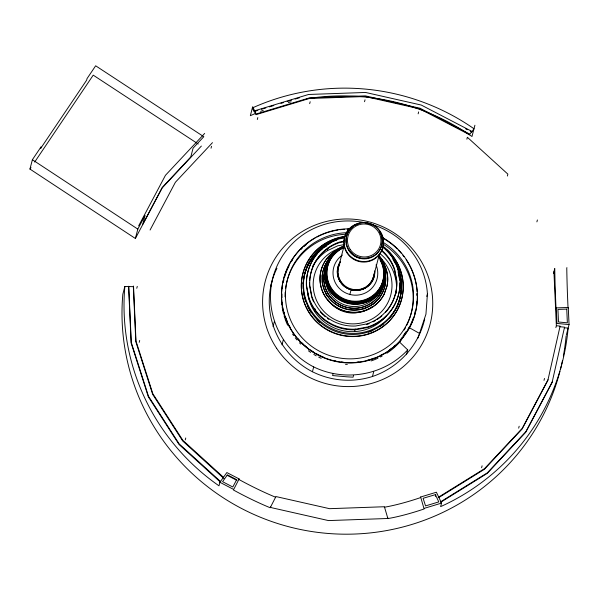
<?xml version="1.0" encoding="UTF-8"?>
<svg xmlns="http://www.w3.org/2000/svg" width="599" height="599" viewBox="0 0 599 599"><rect width="100%" height="100%" fill="white"/><g stroke="black" fill="none" stroke-linecap="round" stroke-linejoin="round"><path stroke-width="0.9" d="M417.967 338.076L425.941 314.198L427.424 294.042A78.716 77.376 14.6 0 0 401.15 240.491C374.809 217.692 335.238 214.412 305.662 232.921A78.716 77.376 14.6 0 0 271.901 281.717C262.167 317.043 280.047 355.147 312.431 371.739A78.716 77.376 14.6 0 0 372.458 376.494C398.38 367.771 418.626 345.75 424.691 319.027M271.901 281.717C265.185 316.002 282.795 350.969 313.689 366.917C344.889 382.207 383.981 375.453 407.709 349.898L399.496 342.007L410.135 326.552A67.994 66.833 14.6 0 0 417.263 293.6M29.95 169.068L32.383 159.716L41.024 146.897L40.605 148.5L86.623 80.191L87.042 78.589L95.66 65.793L203.81 136.707L193.073 148.178L190.767 157.005L162.299 187.412L142.787 224.228L145.085 215.4L137.815 229.118L135.374 238.477L29.95 169.068L30.998 167.518M223.554 477.366L182.882 440.355L152.82 393.693L135.988 341.048L133.517 286.03L133.352 286.674L124.854 286.479L122.832 294.229A222.716 218.912 14.6 0 0 307.025 530.751A222.716 218.912 14.6 0 0 559.945 371.38M136.774 288.291L137.268 286.382M139.2 342.351L139.694 340.434M211.028 148.208L211.522 146.298M257.323 119.508L257.817 117.591M185.263 439.906L185.765 437.989M309.676 103.649L310.177 101.733M275.75 497.275L274.185 496.631A73.033 13.088 27.9 0 1 238.979 479.514L239.128 478.93L226.864 472.551L219.908 482.292L218.987 485.826A222.716 218.912 14.6 0 1 124.854 286.479M273.047 326.59L274.297 321.768M239.128 478.93L233.423 489.989A73.033 13.088 27.9 0 0 268.637 507.106L270.194 507.75L275.937 496.556L329.547 508.678L384.401 506.739L387.897 518.569A46.677 7.293 -17.7 0 0 424.107 508.963L420.64 497.005L436.409 492.228L441.545 503.108L440.624 506.634A222.716 218.912 14.6 0 0 568.129 328.11L564.393 327.758M282.002 344.859L283.26 340.03M364.529 101.71L365.031 99.793M312.805 266.046A44.73 43.967 14.6 0 1 327.331 250.689L328.012 248.098M314.61 311.547L315.284 308.957M338.293 268.097L344.515 244.19M312.431 371.739L313.689 366.917M333.081 373.701L332.602 375.551L346.903 376.816L353.073 377.175L353.56 375.326M354.548 331.599L355.222 329.008M373.806 275.592L379.571 253.452M418.147 113.832L418.641 111.916M331.651 253.759A33.903 33.327 14.6 0 0 333.029 305.325A33.903 33.327 14.6 0 0 384.094 294.364L387.066 285.88A33.903 33.327 14.6 0 0 381.166 259.337M372.458 376.494L373.716 371.672M386.812 353.275A67.545 66.392 14.6 0 0 399.361 342.523L399.496 342.007M406.451 354.72L407.709 349.898M466.861 139.185L467.362 137.268L507.862 174.122L507.368 176.039M426.795 296.46L427.424 294.042M470.29 131.226L471.713 131.967L471.862 131.383L421.254 105.05L365.57 92.456L308.59 94.47L254.201 110.942L255.96 114.664L309.309 98.498L365.21 96.529L419.839 108.883L469.481 134.715L469.653 134.064L420.004 108.232L365.375 95.885L309.481 97.854L256.125 114.012L252.681 106.712L250.345 115.697A222.716 218.912 14.6 0 1 255.436 113.473M474.917 125.228L471.982 136.512A222.716 218.912 14.6 0 0 306.621 98.775M420.64 497.005L420.476 497.627A46.677 7.293 -17.7 0 1 384.273 507.241M435.308 496.436L435.81 494.527L423.111 498.293L425.552 505.915L438.805 501.902L435.353 494.587M536.891 221.885L537.393 219.968M481.603 467.737L482.105 465.82M553.431 273.593L554.756 268.532A66.526 3.557 88 0 0 556.044 308.725L556.261 307.886L568.279 307.467L569.05 324.576L566.34 334.998M518.674 428.143L519.176 426.226M566.909 267.611L566.774 268.105A66.526 3.557 88 0 0 568.024 307.474M555.857 327.653L556.359 325.736L553.933 271.684M544.004 380.365L544.506 378.448M568.069 308.298L568.279 307.467M349.794 294.633L351.261 289.25M384.094 294.364L386.991 286.157A33.903 33.327 14.6 0 0 386.228 269.737M138.661 225.845L165.451 175.305L204.663 133.427M135.374 238.477L162.164 187.936L201.376 146.059M150.072 230.023L175.402 182.246L212.473 142.652M548.025 379.736L522.246 428.375L484.516 468.665L438.183 497.395M552.218 381.982L525.885 431.669L487.331 472.843L440.774 501.707M34.66 162.082L93.219 75.145L198.262 144.022M400.379 339.88L401.936 337.626M402.977 336.121L406.1 331.614M408.174 328.604L409.738 326.35L410.135 326.552M399.361 342.523L409.244 328.245L409.738 326.35L410.105 326.597M469.481 134.715L471.862 131.383M471.713 131.967L473.996 128.763A222.716 218.912 14.6 0 0 252.359 107.947L254.051 111.526L257.855 110.373M371.68 306.943L370.317 308.096L363.031 311.562L355.087 313.037A30.654 30.13 14.6 0 1 327.488 299.23M438.805 497.552L484.344 469.316L522.081 429.019L547.86 380.387L560.095 326.088L556.359 325.736M440.617 502.299L487.182 473.427L525.727 432.261L552.068 382.574L564.55 327.166L559.923 326.732M327.331 250.689L337.829 245.762L344.874 244.489M261.404 109.295L265.844 107.955M269.393 106.877L273.825 105.536M280.931 103.387L283.589 102.579M287.138 101.501L291.578 100.16M295.127 99.082L299.56 97.742M388.025 518.075L386.52 518.532L328.499 520.583L271.789 507.757L270.381 507.031M424.264 508.341L441.545 503.108M344.747 237.863L338.742 238.979A47.523 46.715 14.6 0 0 306.576 285.498L308.814 297.374M344.043 241.187L339.738 241.989A44.266 43.51 14.6 0 0 309.78 285.326L311.862 296.385A43.18 42.447 14.6 0 0 355.656 325.998L366.843 323.902A44.266 43.51 14.6 0 0 396.8 280.564L394.719 269.505A43.18 42.447 14.6 0 0 381.076 249.701M343.878 241.809L339.581 242.61A44.266 43.51 14.6 0 0 309.653 280.736M360.8 289.684L356.944 290.395A17.933 17.626 14.6 0 1 338.787 278.131M367.674 327.533L355.671 329.764A46.355 45.561 14.6 0 1 308.65 297.995L306.403 286.12A47.523 46.715 14.6 0 1 317.68 253.399M569.05 324.576L556.958 323.438L556.261 307.886M465.693 128.837L467.34 129.691M227.088 475.277L237.002 480.435M219.908 482.292L233.58 489.405M409.379 327.728L419.218 333.254M32.383 159.716L137.815 229.118M223.936 478.519L182.71 441.006L152.655 394.337L135.816 341.7L133.352 286.674M220.746 481.708L179.183 443.896L148.477 396.224L131.278 342.456L128.763 286.247M220.589 482.292L179.034 444.48L148.327 396.808L131.129 343.04L128.605 286.831M398.118 271.879L399.675 280.092M311.54 296.153L309.608 285.948A44.266 43.51 14.6 0 1 309.571 282.481M260.61 111.369A222.716 218.912 14.6 0 1 263.231 110.358M288.344 102.519A222.716 218.912 14.6 0 1 291.077 101.86M566.115 335.859A222.716 218.912 14.6 0 1 563.374 355.963M562.483 360.523A222.716 218.912 14.6 0 1 561.697 364.155M561.285 365.967A222.716 218.912 14.6 0 1 560.409 369.576M270.643 286.547A78.716 77.376 14.6 0 1 276.955 268.307M382.095 356.113A67.545 66.392 14.6 0 1 380.455 356.982M377.954 358.202A67.545 66.392 14.6 0 1 371.073 360.927M347.338 364.394A67.545 66.392 14.6 0 1 345.473 364.312M321.191 358.322A67.545 66.392 14.6 0 1 318.69 357.131M316.235 355.836A67.545 66.392 14.6 0 1 313.824 354.436M310.686 352.407A67.545 66.392 14.6 0 1 308.41 350.782M300.75 344.103A67.545 66.392 14.6 0 1 299.463 342.763M296.999 339.977A67.545 66.392 14.6 0 1 295.255 337.806M293.615 335.575A67.545 66.392 14.6 0 1 292.582 334.062M287.617 325.212A67.545 66.392 14.6 0 1 284.892 318.391M284.607 317.522A67.545 66.392 14.6 0 1 284.068 315.77M283.582 314.003A67.545 66.392 14.6 0 1 282.122 306.778M281.889 304.951A67.545 66.392 14.6 0 1 281.702 303.131M413.317 317.934A67.545 66.392 14.6 0 1 410.143 325.542M395.318 345.166A67.545 66.392 14.6 0 1 393.925 346.387M391.783 348.146A67.545 66.392 14.6 0 1 389.567 349.816M382.589 354.219A67.545 66.392 14.6 0 1 380.949 355.087M374.165 358.105A67.545 66.392 14.6 0 1 370.691 359.318M368.932 359.857A67.545 66.392 14.6 0 1 367.15 360.343M358.928 361.946A67.545 66.392 14.6 0 1 357.079 362.163M351.553 362.515A67.545 66.392 14.6 0 1 348.768 362.522M343.167 362.193A67.545 66.392 14.6 0 1 341.31 361.983M335.822 361.055A67.545 66.392 14.6 0 1 334.025 360.65M324.254 357.528A67.545 66.392 14.6 0 1 320.008 355.641M319.185 355.237A67.545 66.392 14.6 0 1 315.92 353.485M313.524 352.055A67.545 66.392 14.6 0 1 310.417 349.981M307.429 347.749A67.545 66.392 14.6 0 1 304.599 345.383M303.918 344.769A67.545 66.392 14.6 0 1 301.903 342.868M299.328 340.187A67.545 66.392 14.6 0 1 298.092 338.794M290.208 327.451A67.545 66.392 14.6 0 1 289.332 325.819M287.355 321.633A67.545 66.392 14.6 0 1 285.678 317.358M284.562 313.883A67.545 66.392 14.6 0 1 284.076 312.109M282.616 304.884A67.545 66.392 14.6 0 1 282.376 303.057M281.979 297.613A67.545 66.392 14.6 0 1 281.964 293.952M282.324 288.441A67.545 66.392 14.6 0 1 282.683 285.716M283.327 282.129A67.545 66.392 14.6 0 1 283.941 279.478M284.667 276.828A67.545 66.392 14.6 0 1 289.092 265.784M291.309 261.8A67.545 66.392 14.6 0 1 292.784 259.464M300.855 249.513A67.545 66.392 14.6 0 1 302.166 248.226M304.21 246.354A67.545 66.392 14.6 0 1 306.329 244.564M416.822 293.615A67.545 66.392 14.6 0 1 416.882 295.434M416.679 301.859A67.545 66.392 14.6 0 1 416.507 303.693M415.317 310.888A67.545 66.392 14.6 0 1 414.665 313.547M400.192 340.928A67.994 66.833 14.6 0 1 296.864 338.016A67.994 66.833 14.6 0 1 315.216 237.983M316.849 237.084A67.994 66.833 14.6 0 1 337.986 230.023M339.843 229.754A67.994 66.833 14.6 0 1 344.492 229.297M347.27 229.177A67.994 66.833 14.6 0 1 349.135 229.162M382.319 237.81A67.994 66.833 14.6 0 1 397.242 248.959M398.56 250.285A67.994 66.833 14.6 0 1 401.075 253.063M402.865 255.226A67.994 66.833 14.6 0 1 404.003 256.701M406.137 259.726A67.994 66.833 14.6 0 1 417.159 291.773M382.402 237.496A67.994 66.833 14.6 0 1 393.843 346.799A67.994 66.833 14.6 0 1 285.88 318.661A67.994 66.833 14.6 0 1 349.217 228.848M383.068 242.296A64.123 63.03 14.6 0 1 390.72 344.395A64.123 63.03 14.6 0 1 289.991 318.608A64.123 63.03 14.6 0 1 345.72 232.734M386.475 315.823A44.73 43.967 14.6 0 1 338.128 329.398A44.73 43.967 14.6 0 1 307.317 289.871M379.534 253.272A44.73 43.967 14.6 0 1 396.516 285.423M396.583 288.95A44.73 43.967 14.6 0 1 396.261 293.39M405.516 327.646A64.123 63.03 14.6 0 1 404.138 330.027M285.042 296.827A64.123 63.03 14.6 0 1 285.206 292.222M285.588 288.561A64.123 63.03 14.6 0 1 286.359 284.053M286.547 283.17A64.123 63.03 14.6 0 1 345.324 234.269M383.465 244.325A64.123 63.03 14.6 0 1 406.773 325.22M302.952 283.761A49.148 48.309 14.6 0 1 303.116 281.957M304.022 276.633A49.148 48.309 14.6 0 1 318.413 252.022M320.487 250.232A49.148 48.309 14.6 0 1 322.659 248.57M324.905 247.043A49.148 48.309 14.6 0 1 326.448 246.092M398.5 272.785A49.148 48.309 14.6 0 1 400.005 297.785M399.81 298.661A49.148 48.309 14.6 0 1 396.59 308.066M396.126 308.44A49.148 48.309 14.6 0 1 389.537 318.159M383.659 323.819A49.148 48.309 14.6 0 1 379.998 326.522M372.833 330.476A49.148 48.309 14.6 0 1 368.58 332.146M319.634 322.292A49.148 48.309 14.6 0 1 316.991 319.776M311.24 312.678A49.148 48.309 14.6 0 1 307.676 306.329M305.647 301.275A49.148 48.309 14.6 0 1 303.371 290.642M303.229 288.853A49.148 48.309 14.6 0 1 330.813 242.722M397.182 267.326A49.148 48.309 14.6 0 1 396.523 307.639M400.589 270.988A51.005 50.136 14.6 0 1 368.58 334.085A51.005 50.136 14.6 0 1 304.075 302.383A51.005 50.136 14.6 0 1 335.343 238.919M336.174 238.649A51.005 50.136 14.6 0 1 344.822 236.695M383.353 246.923A51.005 50.136 14.6 0 1 385.419 248.592M386.737 249.761A51.005 50.136 14.6 0 1 400.304 270.164M382.724 246.077A51.005 50.136 14.6 0 1 383.944 325.714A51.005 50.136 14.6 0 1 305.542 305.617A51.005 50.136 14.6 0 1 344.904 236.38M393.311 259.839A49.148 48.309 14.6 0 1 375.648 328.844A49.148 48.309 14.6 0 1 307.257 304.913A49.148 48.309 14.6 0 1 336.84 240.079M385.202 249.169A49.148 48.309 14.6 0 1 381.114 324.643A49.148 48.309 14.6 0 1 307.287 303.304A49.148 48.309 14.6 0 1 344.238 237.331M382.372 246.855A49.148 48.309 14.6 0 1 383.817 247.993M380.799 258.169A39.452 38.778 14.6 0 1 375.82 316.609A39.452 38.778 14.6 0 1 317.769 302.944A39.452 38.778 14.6 0 1 339.289 248.398M328.873 319.402A43.18 42.447 14.6 0 1 327.428 318.406M325.347 316.804A43.18 42.447 14.6 0 1 324.022 315.68M323.385 315.104A43.18 42.447 14.6 0 1 320.323 311.982M313.629 301.844A43.18 42.447 14.6 0 1 311.697 297.007M385.576 312.311A44.266 43.51 14.6 0 0 396.643 281.186L394.554 270.127A43.18 42.447 14.6 0 0 382.237 251.445M381.833 315.973A44.266 43.51 14.6 0 1 376.936 319.641M375.453 320.555A44.266 43.51 14.6 0 1 373.155 321.82M369.141 323.632A44.266 43.51 14.6 0 1 366.678 324.516M399.907 282.863A47.523 46.715 14.6 0 1 367.674 327.526M392.832 259.023A46.355 45.561 14.6 0 1 395.123 263.096M318.301 252.703A47.523 46.715 14.6 0 1 329.794 243.486M382.387 246.676A46.355 45.561 14.6 0 1 397.766 268.517L400.012 280.392A47.523 46.715 14.6 0 1 367.831 326.912L355.828 329.151A46.355 45.561 14.6 0 1 308.814 297.374M379.878 297.329A31.829 31.283 14.6 0 1 378.77 298.781M375.663 302.106A31.829 31.283 14.6 0 1 372.818 304.434M365.57 308.365A31.829 31.283 14.6 0 1 363.84 308.972M327.271 296.176A31.829 31.283 14.6 0 1 325.422 293.008M322.359 283.462A31.829 31.283 14.6 0 1 322.15 281.65M322.142 276.199A31.829 31.283 14.6 0 1 322.359 274.379M333.029 252.658A33.903 33.327 14.6 0 1 336.683 250.247M382.102 261.044A33.903 33.327 14.6 0 1 385.958 268.914M384.169 294.087A33.903 33.327 14.6 0 1 330.423 302.75A33.903 33.327 14.6 0 1 337.529 249.543M385.344 274.589A31.829 31.283 14.6 0 1 346.581 309.309A31.829 31.283 14.6 0 1 327.833 260.73M385.427 274.282A31.829 31.283 14.6 0 1 345.758 308.77A31.829 31.283 14.6 0 1 329.023 258.963M383.989 282.264A30.25 29.733 14.6 0 1 347.45 307.594A30.25 29.733 14.6 0 1 325.279 269.003M384.019 282.144A30.25 29.733 14.6 0 1 347.487 307.467A30.25 29.733 14.6 0 1 325.309 268.876M377.61 294.409A28.542 28.056 14.6 0 1 346.447 305.475A28.542 28.056 14.6 0 1 325.542 279.875M379.025 255.795A30.549 30.025 14.6 0 1 371.635 299.657A30.549 30.025 14.6 0 1 327.975 287.797A30.549 30.025 14.6 0 1 343.819 246.234M379.1 255.488A30.549 30.025 14.6 0 1 371.709 299.343A30.549 30.025 14.6 0 1 328.05 287.483A30.549 30.025 14.6 0 1 343.901 245.927M383.15 265.02A29.508 29.007 14.6 0 1 365.008 301.402A29.508 29.007 14.6 0 1 327.586 283.933A29.508 29.007 14.6 0 1 344.283 246.878M378.291 256.117A29.508 29.007 14.6 0 1 379.796 258.176M380.253 258.888A29.508 29.007 14.6 0 1 382.873 264.226M383.704 272.283A28.542 28.056 14.6 0 1 342.463 298.706A28.542 28.056 14.6 0 1 339.558 250.112M341.138 249.169A28.542 28.056 14.6 0 1 342.8 248.323M380.028 260.011A28.542 28.056 14.6 0 1 382.304 265.065M382.581 265.941A28.542 28.056 14.6 0 1 383.637 271.369M378.358 255.87A29.508 29.007 14.6 0 1 371.215 298.242A29.508 29.007 14.6 0 1 329.038 286.779A29.508 29.007 14.6 0 1 344.343 246.631M378.126 256.387A28.542 28.056 14.6 0 1 370.811 296.902A28.542 28.056 14.6 0 1 330.296 286.285A28.542 28.056 14.6 0 1 343.796 247.387M376.045 264.825A22.41 22.028 14.6 0 1 365.525 292.889A22.41 22.028 14.6 0 1 336.241 284.413A22.41 22.028 14.6 0 1 342.388 255.084M372.054 280.661A18.262 17.948 14.6 0 1 370.579 283.05M368.295 285.611A18.262 17.948 14.6 0 1 361.571 289.542M373.604 276.274A18.262 17.948 14.6 0 1 373.125 278.071M373.761 275.772A18.15 17.843 14.6 0 1 366.618 286.592M364.619 287.812A18.15 17.843 14.6 0 1 361.714 289.025M343.384 284.75A18.15 17.843 14.6 0 1 340.861 281.732M340.442 281.073A18.15 17.843 14.6 0 1 339.056 278.25M338.794 277.517A18.15 17.843 14.6 0 1 337.903 272.934M337.873 272.006A18.15 17.843 14.6 0 1 338.24 268.285M374.719 271.894A18.741 18.419 14.6 0 1 350.647 289.661A18.741 18.419 14.6 0 1 340.502 261.553M374.734 270.913A18.741 18.419 14.6 0 1 351.089 289.587A18.741 18.419 14.6 0 1 340.546 261.374M374.09 273.743A18.15 17.843 14.6 0 1 351.014 288.958A18.15 17.843 14.6 0 1 339.843 263.71M383.218 239.952A19.782 19.445 14.6 0 1 368.512 261.531A19.782 19.445 14.6 0 1 345.091 249.139A19.782 19.445 14.6 0 1 355.035 225.029M369.306 224.011A19.782 19.445 14.6 0 1 371.739 224.917M380.163 232.045A19.782 19.445 14.6 0 1 382.888 238.267M368.258 258.019A16.779 16.495 14.6 0 1 364.791 258.558M360.426 258.206A16.779 16.495 14.6 0 1 349.809 251.033M381.286 235.527A18.15 17.843 14.6 0 1 360.426 258.483A18.15 17.843 14.6 0 1 350.527 229.043M351.059 228.481A18.15 17.843 14.6 0 1 352.826 226.924M354.765 225.613A18.15 17.843 14.6 0 1 358.359 224.026M367.726 223.554A18.15 17.843 14.6 0 1 371.492 224.782M379.639 231.978A18.15 17.843 14.6 0 1 381.016 234.801M236.695 479.672L232.809 487.002L222.566 481.671L227.433 474.85L236.695 479.672M566.751 309.099L557.931 309.413L558.493 322L567.365 322.831L566.751 309.099M276.626 348.304A85.163 83.71 14.6 0 0 423.725 340.966A85.163 83.71 14.6 0 0 342.65 219.084A85.163 83.71 14.6 0 0 276.626 348.304M347.3 252.643A19.782 19.445 14.6 0 0 381.473 250.936A19.782 19.445 14.6 0 0 362.642 222.618A19.782 19.445 14.6 0 0 347.3 252.643M349.075 250.195A18.15 17.843 14.6 0 0 380.425 248.63A18.15 17.843 14.6 0 0 363.144 222.656A18.15 17.843 14.6 0 0 349.075 250.195M350.22 249.461A16.779 16.495 14.6 0 0 379.197 248.016A16.779 16.495 14.6 0 0 363.226 224.004A16.779 16.495 14.6 0 0 350.22 249.461"/></g></svg>
